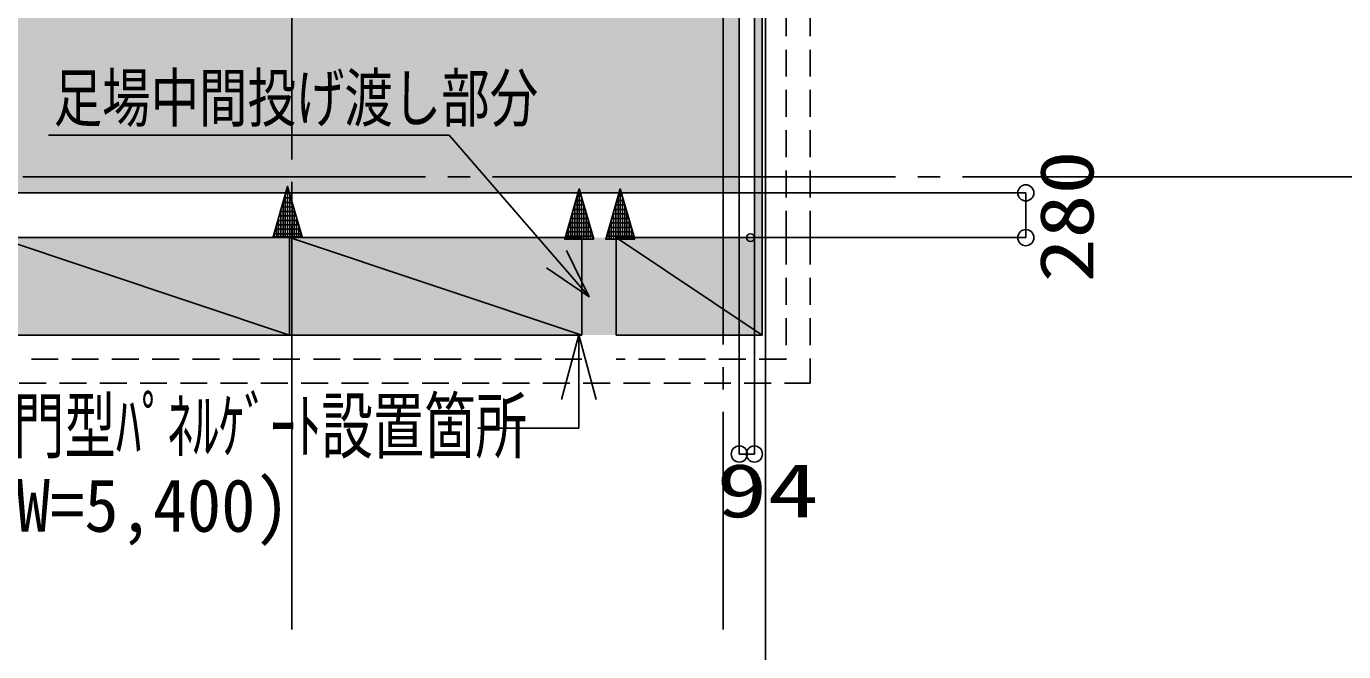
# Model space of a CAD drawing. Units: millimetres, scale not verified. Extents: x -28066 to 28517, y -19778 to 19827.
# Drawn here: x -1450 to 6791, y -9310 to -5398 of the extents above; entities that cross this region are included whole.
import ezdxf
from ezdxf.enums import TextEntityAlignment as Align

# ---------------------------------------------------------------- set-up
doc = ezdxf.new("R2010")
doc.units = ezdxf.units.MM
doc.header["$LTSCALE"] = 140
doc.linetypes.add('DASHED1', pattern=[1.8, 1.2, -0.6])
doc.linetypes.add('LONG_CHAIN', pattern=[21, 18, -1, 1, -1])
for name, color, linetype in [('0-0_単管', 5, 'Continuous'), ('0-1_基準芯', 7, 'Continuous'), ('0-2_板_18', 5, 'Continuous'), ('0-3_64', 1, 'Continuous'), ('0-4_50', 7, 'Continuous'), ('0-6_階段', 2, 'DASHED1'), ('0-9_外形線', 4, 'Continuous'), ('0-A_建て枠', 5, 'Continuous'), ('0-B_板_09', 6, 'Continuous'), ('0-E_敷地', 7, 'Continuous'), ('0-F_ネット', 3, 'DASHED1')]:
    doc.layers.add(name, color=color, linetype=linetype)
doc.styles.add('ＭＳ ゴシック', font='')
doc.styles.get('ＭＳ ゴシック').set_extended_font_data('MS Gothic')

msp = doc.modelspace()

# ---------------------------------------------------------------- linework, layer by layer
at = {"layer": '0-0_単管'}
for p, q in [((3104.6, -6719.8), (3104.6, 1530.2)), ((3153.2, -6719.8), (3153.2, 1530.2)), ((3104.6, -6719.8), (3153.2, -6719.8))]:
    msp.add_line(p, q, dxfattribs=at)
msp.add_circle((3080.3, -6719.8), 24.3, dxfattribs=at)
at = {"layer": '0-0_単管', "color": 7}
for points in [[(310.3, 12260.2), (-5039.7, -6439.8), (-5039.7, -4453.7)], [(-5039.7, -6439.8), (310.3, 12260.2), (310.3, 1260.2)], [(-5039.7, -6439.8), (3010.3, 1260.2), (3010.3, -6439.8)], [(-5039.7, -6439.8), (310.3, 1260.2), (3010.3, 1260.2)]]:
    msp.add_solid(points, dxfattribs=at)
at = {"layer": '0-1_基準芯', "linetype": 'LONG_CHAIN'}
for p, q in [((210.3, -9170.4), (210.3, 15710.9)), ((2910.3, 15710.9), (2910.3, -9170.4)), ((-16173.1, -6339.8), (10849.6, -6339.8))]:
    msp.add_line(p, q, dxfattribs=at)
at = {"layer": '0-1_基準芯', "color": 5}
for points in [[(3104.6, 1530.2), (3153.2, 1578.8), (3153.2, -6719.8)], [(3104.6, 1530.2), (3153.2, -6719.8), (3104.6, -6719.8)]]:
    msp.add_solid(points, dxfattribs=at)
at = {"layer": '0-1_基準芯'}
for points in [[(-5900.6, -7329.8), (2025.4, -6719.8), (2025.4, -7329.8)], [(-5900.6, -7329.8), (-5290.6, -6719.8), (2025.4, -6719.8)], [(3153.2, -6719.8), (2239.2, -7329.8), (2239.2, -6719.8)], [(2239.2, -7329.8), (3153.2, -6719.8), (3153.2, -7329.8)]]:
    msp.add_solid(points, dxfattribs=at)
at = {"layer": '0-1_基準芯', "color": 40}
for points in [[(2239.2, -6719.8), (2025.4, -7329.8), (2025.4, -6719.8)], [(2025.4, -7329.8), (2239.2, -6719.8), (2239.2, -7329.8)]]:
    msp.add_solid(points, dxfattribs=at)
at = {"layer": '0-2_板_18'}
for p, q in [((-1632.6, -6719.8), (196.4, -6719.8)), ((-1632.6, -6719.8), (196.4, -7329.8)), ((196.4, -6719.8), (196.4, -7329.8)), ((196.4, -6719.8), (2025.4, -6719.8)), ((196.4, -6719.8), (2025.4, -7329.8)), ((196.4, -6719.8), (196.4, -7329.8)), ((2025.4, -6719.8), (2025.4, -7329.8)), ((196.4, -7329.8), (-1632.6, -7329.8)), ((2025.4, -7329.8), (196.4, -7329.8))]:
    msp.add_line(p, q, dxfattribs=at)
at = {"layer": '0-2_板_18', "color": 231}
for points in [[(2025.4, -6719.8), (-3461.6, -7329.8), (-3461.6, -6719.8)], [(-3461.6, -7329.8), (2025.4, -6719.8), (2025.4, -7329.8)]]:
    msp.add_solid(points, dxfattribs=at)
at = {"layer": '0-3_64'}
for p, q in [((188.8, -6415.5), (179.5, -6415.5)), ((184, -6399.6), (184, -6714.3)), ((2009.2, -6415.6), (2009.2, -6730.3)), ((2265.4, -6415.6), (2265.4, -6730.3)), ((213.1, -6499.5), (155.2, -6499.5)), ((156, -6496.6), (156, -6714.3)), ((205, -6471.5), (163.3, -6471.5)), ((170, -6448.1), (170, -6714.3)), ((196.9, -6443.5), (171.4, -6443.5)), ((198, -6447.5), (198, -6714.3)), ((212, -6496), (212, -6714.3)), ((2030.1, -6487.5), (1988.4, -6487.5)), ((1995.2, -6464.1), (1995.2, -6730.3)), ((2022.1, -6459.5), (1996.5, -6459.5)), ((2014, -6431.5), (2004.6, -6431.5)), ((2023.2, -6463.5), (2023.2, -6730.3)), ((2286.3, -6487.5), (2244.6, -6487.5)), ((2251.4, -6464.1), (2251.4, -6730.3)), ((2278.2, -6459.5), (2252.7, -6459.5)), ((2270.2, -6431.5), (2260.8, -6431.5)), ((2279.4, -6463.5), (2279.4, -6730.3)), ((237.3, -6583.5), (131, -6583.5)), ((229.2, -6555.5), (139, -6555.5)), ((142, -6545.1), (142, -6714.3)), ((221.2, -6527.5), (147.1, -6527.5)), ((226, -6544.5), (226, -6714.3)), ((240, -6593), (240, -6714.3)), ((2054.4, -6571.5), (1964.2, -6571.5)), ((1967.2, -6561.1), (1967.2, -6730.3)), ((2046.3, -6543.5), (1972.3, -6543.5)), ((2038.2, -6515.5), (1980.3, -6515.5)), ((1981.2, -6512.6), (1981.2, -6730.3)), ((2037.2, -6512), (2037.2, -6730.3)), ((2051.2, -6560.5), (2051.2, -6730.3)), ((2310.6, -6571.5), (2220.4, -6571.5)), ((2223.4, -6561.1), (2223.4, -6730.3)), ((2302.5, -6543.5), (2228.5, -6543.5)), ((2294.4, -6515.5), (2236.5, -6515.5)), ((2237.4, -6512.6), (2237.4, -6730.3)), ((2293.4, -6512), (2293.4, -6730.3)), ((2307.4, -6560.5), (2307.4, -6730.3)), ((261.6, -6667.5), (106.7, -6667.5)), ((114, -6642.1), (114, -6714.3)), ((253.5, -6639.5), (114.8, -6639.5)), ((245.4, -6611.5), (122.9, -6611.5)), ((128, -6593.6), (128, -6714.3)), ((254, -6641.4), (254, -6714.3)), ((1939.2, -6658.1), (1939.2, -6730.3)), ((2078.6, -6655.5), (1939.9, -6655.5)), ((2070.5, -6627.5), (1948, -6627.5)), ((1953.2, -6609.6), (1953.2, -6730.3)), ((2062.5, -6599.5), (1956.1, -6599.5)), ((2065.2, -6609), (2065.2, -6730.3)), ((2079.2, -6657.5), (2079.2, -6730.3)), ((2195.4, -6658.1), (2195.4, -6730.3)), ((2334.8, -6655.5), (2196.1, -6655.5)), ((2326.7, -6627.5), (2204.2, -6627.5)), ((2209.4, -6609.6), (2209.4, -6730.3)), ((2318.7, -6599.5), (2212.3, -6599.5)), ((2321.4, -6609), (2321.4, -6730.3)), ((2335.4, -6657.5), (2335.4, -6730.3)), ((269.7, -6695.5), (98.6, -6695.5)), ((100, -6690.6), (100, -6714.3)), ((268, -6689.9), (268, -6714.3)), ((2094.8, -6711.5), (1923.8, -6711.5)), ((1925.2, -6706.6), (1925.2, -6730.3)), ((2086.7, -6683.5), (1931.8, -6683.5)), ((2093.2, -6706), (2093.2, -6730.3)), ((2351, -6711.5), (2180, -6711.5)), ((2181.4, -6706.6), (2181.4, -6730.3)), ((2342.9, -6683.5), (2188, -6683.5)), ((2349.4, -6706), (2349.4, -6730.3)), ((2005.9, -7327.2), (2114.6, -7732.9)), ((2005.9, -7911.1), (1375.1, -7911.1)), ((1518.1, -7911.1), (2005.9, -7911.1))]:
    msp.add_line(p, q, dxfattribs=at)
for points in [[(275.1, -6714.3), (184.1, -6399.3), (93.2, -6714.3)], [(2100.2, -6730.3), (2009.3, -6415.3), (1918.3, -6730.3)], [(2356.4, -6730.3), (2265.5, -6415.3), (2174.5, -6730.3)]]:
    msp.add_lwpolyline(points, close=True, dxfattribs=at)
msp.add_lwpolyline([(2005.9, -7911.1), (2005.9, -7327.2), (1897.2, -7732.9)], dxfattribs=at)
at = {"layer": '0-4_50'}
for p, q in [((3010.3, -8073.5), (3010.3, -6376)), ((4802.7, -6439.8), (2613.2, -6439.8)), ((4802.7, -6719.8), (4802.7, -6439.8)), ((3104.6, -8073.5), (3104.6, -6656)), ((4802.7, -6719.8), (2756.1, -6719.8)), ((2070, -7089.5), (1803.3, -6909)), ((3010.3, -8073.5), (3104.6, -8073.5))]:
    msp.add_line(p, q, dxfattribs=at)
msp.add_lwpolyline([(-1312.2, -6078.9), (1194.1, -6078.9), (2070, -7089.5), (1929.3, -6799.8)], dxfattribs=at)
for centre in [(4802.7, -6439.8), (4802.7, -6719.8), (3010.3, -8073.5), (3104.6, -8073.5)]:
    msp.add_circle(centre, 50.4, dxfattribs=at)
at = {"layer": '0-6_階段'}
for p in [(3453.2, -6719.8), (-6030.6, -7629.8)]:
    msp.add_line(p, (3453.2, -7629.8), dxfattribs=at)
msp.add_lwpolyline([(3453.2, -6719.8), (3453.2, 1878.8), (928.2, 1878.8), (928.2, 12780.2), (-7859.6, 12780.2), (-7859.6, -6240.8)], dxfattribs=at)
at = {"layer": '0-9_外形線'}
msp.add_lwpolyline([(-1539.7, -6439.8), (3010.3, -6439.8), (3010.3, -4939.8), (-1539.7, -4939.8)], dxfattribs=at)
at = {"layer": '0-A_建て枠'}
for p, q in [((196.4, -6719.8), (196.4, -7329.8)), ((2025.4, -6719.8), (2025.4, -7329.8)), ((2239.2, -6719.8), (2239.2, -7329.8)), ((3153.2, -6719.8), (3153.2, -7329.8))]:
    msp.add_line(p, q, dxfattribs=at)
at = {"layer": '0-B_板_09'}
for p, q in [((2239.2, -6719.8), (3153.2, -6719.8)), ((2239.2, -6719.8), (3153.2, -7329.8)), ((2239.2, -6719.8), (2239.2, -7329.8)), ((3153.2, -6719.8), (3153.2, -7329.8)), ((3153.2, -7329.8), (2239.2, -7329.8))]:
    msp.add_line(p, q, dxfattribs=at)
at = {"layer": '0-E_敷地'}
msp.add_lwpolyline([(-7909.7, -9739.8), (-7909.7, 12653.3), (3174.6, 12653.3), (3174.6, -9739.8)], dxfattribs=at)
at = {"layer": '0-F_ネット'}
for p, q in [((3303.2, -6719.8), (3303.2, -7479.8)), ((3303.2, -7479.8), (2239.2, -7479.8))]:
    msp.add_line(p, q, dxfattribs=at)
for points in [[(3303.2, -6719.8), (3303.2, 1728.8), (778.2, 1728.8), (778.2, 12630.2), (-7729.6, 12630.2)], [(2025.4, -7479.8), (-5950.6, -7479.8), (-5950.6, -6160.8)]]:
    msp.add_lwpolyline(points, dxfattribs=at)

# ---------------------------------------------------------------- texts
at = {"layer": '0-0_単管', "style": 'ＭＳ ゴシック', "width": 1.2}
msp.add_text('280', height=336.7, rotation=90, dxfattribs=at).set_placement((5327.2, -6999.4), align=Align.BOTTOM_LEFT)
at = {"layer": '0-0_単管', "style": 'ＭＳ ゴシック', "width": 1.4}
msp.add_text('94', height=336.7, dxfattribs=at).set_placement((2865.8, -8570.6), align=Align.BOTTOM_LEFT)
at = {"layer": '0-4_50', "style": 'ＭＳ ゴシック'}
for s, height, width, p in [('足場中間投げ渡し部分', 296.3, 0.75, (-1279.3, -6082.4)), ('下部：門型ﾊﾟﾈﾙｹﾞｰﾄ設置箇所', 336.7, 0.7, (-2497.2, -8165.7)), ('(W=5,400)', 331, 0.95, (-1728.7, -8659.3))]:
    msp.add_text(s, height=height, dxfattribs=dict(at, width=width)).set_placement(p, align=Align.BOTTOM_LEFT)

doc.saveas('drawing.dxf')
